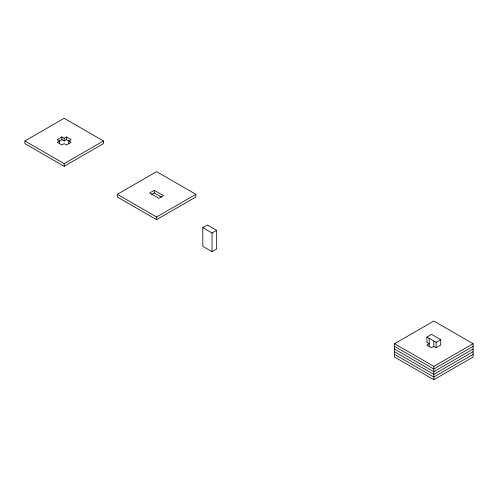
<?xml version="1.0" encoding="UTF-8"?>
<svg xmlns="http://www.w3.org/2000/svg" width="498" height="498" viewBox="0 0 498 498"><rect width="100%" height="100%" fill="white"/><g stroke="black" fill="none" stroke-linecap="round" stroke-linejoin="round"><path stroke-width="0.75" d="M24.9 140.959L64.174 118.281L103.453 140.959L103.453 143.623L64.174 166.301L24.9 143.623L24.9 140.959L64.174 163.637L103.453 140.959M68.799 143.623L68.799 140.959L71.108 139.627L66.483 136.956L64.174 138.288L61.864 136.956L57.245 139.627L59.555 140.959L59.555 143.623M61.864 139.627L57.245 142.291L61.864 144.962L64.174 143.623L66.483 144.962L71.108 142.291L66.483 139.627L64.174 140.959L61.864 139.627L61.864 136.956M117.31 194.313L156.59 171.636L195.863 194.313L195.863 196.978L156.59 219.655L117.31 196.978L117.31 194.313L156.59 216.985L195.863 194.313M154.28 190.311L149.655 192.981L158.899 198.316L163.518 195.646L154.28 190.311L154.28 192.981L161.539 197.171M151.635 194.5L154.28 192.981M202.792 227.661L207.417 224.99L216.655 230.325L216.655 249L212.036 251.671L202.792 246.329L202.792 227.661L212.036 232.996L216.655 230.325M394.547 343.701L433.826 321.029L473.1 343.701L473.1 357.041L433.826 379.719L394.547 357.041L394.547 343.701L433.826 366.379L473.1 343.701M426.892 337.034L431.517 334.363L440.755 339.698L440.755 345.039L436.136 347.704L433.826 346.371L431.517 347.704L426.892 345.039L429.201 343.701L426.892 342.369L426.892 337.034L436.136 342.369L440.755 339.698M473.1 346.371L433.826 369.043L394.547 346.371M473.1 349.036L433.826 371.713L394.547 349.036M473.1 351.706L433.826 374.384L394.547 351.706M473.1 354.377L433.826 377.048L394.547 354.377M436.136 342.369L436.136 347.704M433.826 341.037L433.826 346.371M433.826 366.379L433.826 379.719M429.201 338.366L429.201 346.371M212.036 232.996L212.036 251.671M156.59 216.985L156.59 219.655M66.483 136.956L66.483 139.627M64.174 138.288L64.174 140.959M64.174 163.637L64.174 166.301"/></g></svg>
